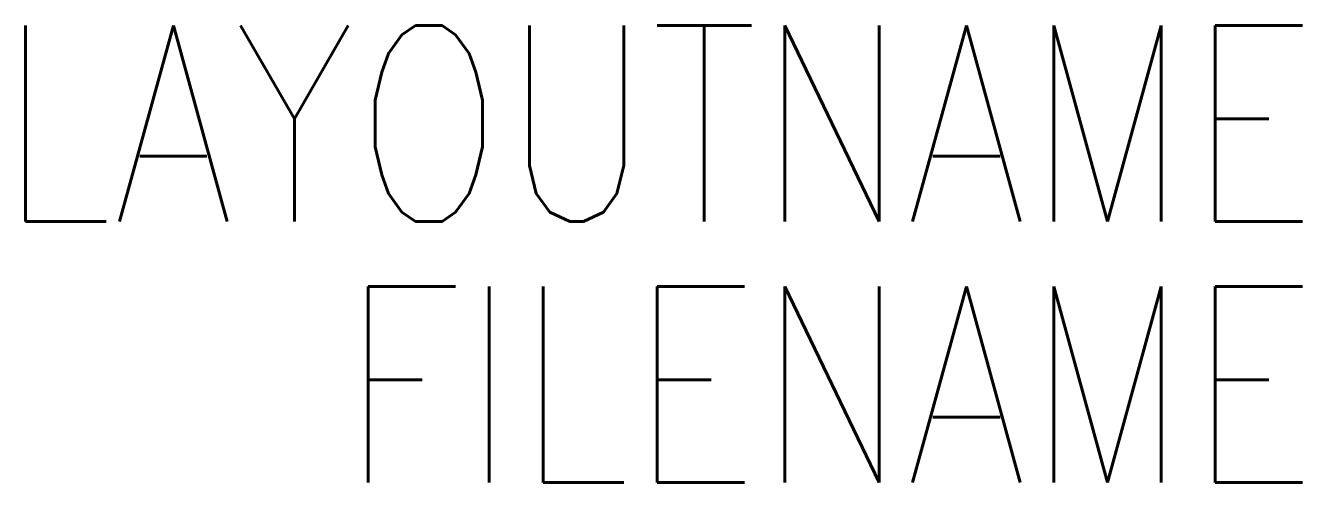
# Model space of a CAD drawing. Header units: inches. Extents: x -0.617 to -0.006, y 0.028 to 0.247.
import ezdxf
from ezdxf.enums import TextEntityAlignment as Align

# ---------------------------------------------------------------- set-up
doc = ezdxf.new("R2010")
doc.units = ezdxf.units.IN
doc.header["$LTSCALE"] = 0.5
doc.header["$MEASUREMENT"] = 0
doc.styles.get("Standard").update_dxf_attribs({"font": 'romans.shx', "width": 0.8})

msp = doc.modelspace()

# ---------------------------------------------------------------- texts
at = {"width": 0.8}
for tag, text, p in [('LAYOUTNAME', 'KEY PLAN', (0, 0.125)), ('FILENAME', 'AS-BUILT FLOOR PLAN.DWG', (0, 0))]:
    msp.add_attdef(tag, text=text, height=0.09375, dxfattribs=at).set_placement(p, align=Align.BOTTOM_RIGHT)

doc.saveas('drawing.dxf')
